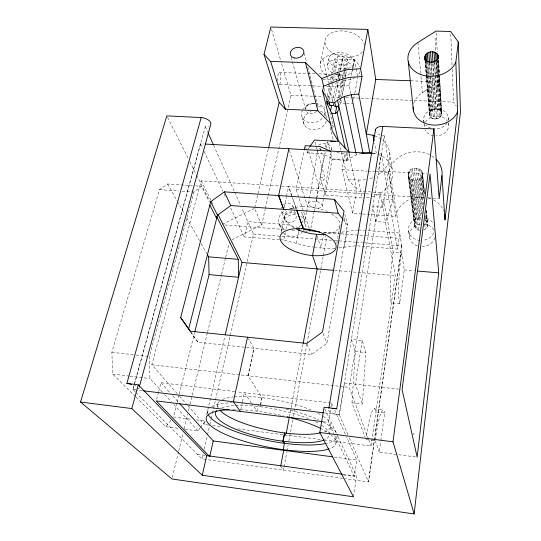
<?xml version="1.0" encoding="UTF-8"?>
<svg xmlns="http://www.w3.org/2000/svg" width="541" height="541" viewBox="0 0 541 541"><rect width="100%" height="100%" fill="white"/><g stroke="black" fill="none" stroke-linecap="round" stroke-linejoin="round"><path stroke-width="0.41" stroke-dasharray="2.71 2.03" d="M439.522 76.802L441.706 112.927C442.274 118.479 434.43 120.765 430.778 117.363L429.486 115.05L426.294 75.699M429.486 115.05C428.972 109.532 436.743 107.267 440.394 110.621L441.706 112.927M351.995 402.835L355.342 351.467L351.454 339.43L362.186 340.532L365.75 352.57L362.369 404.066L351.995 402.835L365.107 437.223M413.75 103.358A22.932 18.313 -6.6 0 1 422.399 92.538L429.933 89.285L438.278 88.379L439.136 81.84L437.845 61.045M393.138 252.16A34.556 4.402 -85.4 0 0 391.38 303.014L399.637 303.778L404.283 269.939L401.53 252.836L393.138 252.16L383.704 199.203L392.976 199.825L388.397 171.477L382.832 207.271L372.884 206.581L375.894 221.512L385.571 222.216L392.976 199.825M415.488 456.902L379.261 452.168L380.749 441.334M380.864 440.502L384.644 412.999L375.914 411.951A37.924 5.045 -83.9 0 0 366.108 438.758M324.336 440.022L371.072 446.027L395.282 275.626L380.1 192.555L371.701 192.008M401.726 245.756L368.489 481.889L345.151 478.67M357.425 245.891L397.419 249.056L399.711 233.043L365.155 230.446M353.483 496.787L356.526 476.141L336.942 434.491M343.447 474.951L354.321 476.445L356.762 460.039L346.544 436.959M362.186 340.532L355.396 384.225L362.369 404.066M368.448 438.994L349.236 387.41L380.1 192.555M335.954 443.39L337.043 436.641M382.203 135.608A8.23 4.639 8.6 0 0 384.313 135.872L378.653 170.888L426.714 173.789M348.019 434.802L339.288 414.724L381.385 153.901L378.017 153.712M324.275 412.891L339.288 414.724L344.428 382.974L398.771 389.175M322.247 206.087A6.965 3.354 11.1 0 0 312.657 201.164A6.965 3.354 11.1 0 0 311.359 206.838A6.965 3.354 11.1 0 0 322.247 206.087L331.707 148.748M329.368 434.43L330.679 426.484M334.494 435.106L328.36 422.332L330.761 407.921M330.896 407.116L331.559 403.113L236.89 391.806M316.127 201.414L316.539 198.946M316.681 198.128L324.593 151.243M325.29 147.125L325.844 143.838M308.586 203.348L309.303 199.203M309.445 198.371L318.196 147.747M361.76 213.925L352.624 213.276L356.79 189.167L348.715 153.13M246.412 347.43L311.589 354.463L326.892 343.312L347.586 224.853L344.874 214.364M344.245 247.183L346.977 231.474M336.82 243.24L339.991 225.523M305.665 147.287L307.302 152.833L321.78 153.658L333.398 158.838L346.592 161.137L348.059 153.103M353.652 99.497L354.707 93.809M354.855 92.998L357.709 77.546M352.624 213.276L342.047 169.631L344.928 153.948L334.723 152.19M283.93 467.667L283.47 470.156L281.144 466.978M284.086 466.842L286.852 451.924M287.007 451.099L288.082 445.297M288.853 441.158L292.857 419.613M293.465 416.306L306.855 344.225M307.004 343.4L323.16 256.414M323.315 255.575L326.237 239.839L325.046 235.984M289.367 416.901L303.034 344.137M323.836 233.374L321.07 248.089L315.525 247.305M350.974 93.918L349.364 85.884L354.362 59.456L342.243 59.057L339.647 72.23M352.942 68.606L353.929 63.378M339.261 142.986L347.856 179.375L358.372 180.038L362.2 197.621L325.297 195.145L332.147 159.284L330.328 152.149M339.822 105.197L340.925 99.483M341.087 98.665L344.705 79.899M344.867 79.081L348.012 62.756L347.349 59.354L343.183 56.812L337.976 56.643L334.818 58.949L329.685 84.355M345.706 103.25L340.904 103.04L341.689 98.989M342.311 95.75L345.429 79.541M338.443 97.833L341.797 80.602M341.953 79.784L344.833 65.015L348.012 62.756M332.722 128.535L333.182 126.168L329.861 112.305M338.943 102.743L339.261 101.099M340.052 97.008L343.386 79.818M343.542 79L344.969 71.635M345.131 70.817L347.349 59.354M339.68 97.427L337.05 85.397L337.699 82.104M339.16 74.699L339.484 73.055M333.587 105.556L338.308 81.596M339.444 75.814L339.931 73.339M340.58 70.032L343.183 56.812M325.297 195.145L320.319 177.651L325.263 152.434M326.061 148.362L327.332 141.857M310.872 228.16L313.963 212.41M314.125 211.578L316.559 199.142M316.722 198.31L319.001 186.706L324.911 177.935L314.436 140.065M303.224 228.721L306.504 212.376M306.666 211.565L307.653 206.655L289.401 150.33M329.307 99.909L332.58 83.584M332.742 82.766L334.216 75.422M334.872 72.156L337.976 56.643M332.127 102.722L336.238 82.137M336.401 81.312L337.388 76.369M338.538 70.607L339.687 64.839L335.542 62.337L334.818 58.949M326.372 100.741L326.703 99.104M327.366 95.825L329.516 85.174M328.313 98.293L331.106 84.403M331.268 83.584L332.911 75.415M333.574 72.142L335.542 62.337M296.36 243.355L298.673 231.94M258.415 404.086L256.968 411.14L251.849 403.627M262.027 397.649L260.343 405.899L262.027 397.642L248.015 375.812L253.925 348.248L248.333 338.585M307.302 152.833L307.755 150.648M332.505 72.967A12.815 7.932 11.2 0 1 327.542 64.988L328.914 58.333M320.204 63.554L325.094 40.379M280.312 239.771L283.667 240.042L285.208 232.704M285.898 229.445L286.926 224.556L299.504 227.869M309.154 228.288L296.069 189.222L304.164 150.628M240.738 409.767L242.307 402.45M242.476 401.645L244.397 392.698L251.376 402.95M284.059 207.724L286.365 197.14M286.507 196.329L288.637 186.564L281.908 186.124M281.016 232.934L284.586 216.17M248.015 375.812L253.939 348.242M231.906 239.751L261.661 224.921L265.178 209.333M265.367 208.508L268.14 196.2M268.329 195.382L290.916 95.277L281.462 63.169M217.069 406.967L217.962 403.025M342.554 478.312L201.989 458.903L203.125 453.967M204.234 449.138L207.406 435.295M207.467 435.032L209.543 425.97M209.725 425.152L211.051 419.383M211.24 418.565L212.37 413.622M212.485 413.128L215.311 400.813M215.501 399.995L253.519 234.138L241.611 207.622M207.392 413.608L208.251 409.895M208.549 425.07L204.39 424.529L205.533 419.593M206.682 414.656L224.833 336.407M261.661 224.921L254.588 208.278L268.309 149.181M279.481 239.704L244.309 236.917L247.893 221.621L286.926 224.556M172.363 477.345L178.537 451.891M178.733 451.066L183.108 433.003M184.109 428.898L187.686 414.115M188.484 410.835L189.877 405.087M190.074 404.262L192.069 396.053M192.265 395.234L207.386 332.83M207.588 332.012L221.316 275.355M221.519 274.53L225.496 258.111M225.698 257.286L229.479 241.685M177.029 403.045L173.56 416.949L191.041 419.187M177.232 402.227L179.071 394.862M179.274 394.044L194.584 332.695M156.647 399.332L158.506 392.225M158.716 391.434L160.981 382.737L236.059 391.704M177.279 393.679L151.825 364.715L201.218 180.836L281.07 186.063M139.206 387.295L138.76 388.925A9.224 2.455 13.5 0 0 138.895 388.303M162.401 392.09L149.958 378.531L149.336 356.519L193.949 192.035L201.421 186.26L209.401 202.084M135.311 391.914L132.924 389.52L200.555 143.798L203.916 143.987M142.134 390.643L132.924 389.52L134.06 385.469M134.283 384.658L205.282 126.709A7.899 4.179 16.3 0 0 208.691 126.296M423.738 229.939C426.193 228.958 428.093 226.402 427.647 223.69L426.294 210.395M419.769 230.358C411.944 229.844 413.879 218.097 421.256 219.017M135.372 396.56L112.731 374.108L111.879 352.286L159.453 189.668L167.595 183.994L192.346 185.651M408.117 175.331C409.76 183.169 423.542 181.039 422.507 173.012C420.803 165.248 407.157 167.358 408.117 175.331L414.534 225.732M429.459 113.759C430.568 108.606 438.399 107.375 441.246 111.696C443.606 116.937 436.134 120.697 431.941 118.215L429.946 116.288L429.507 114.658L425.172 60.944M375.894 221.512L383.704 199.203M309.425 147.233L308.059 149.194L319.001 186.706M184.785 429.175L198.02 430.913L199.933 428.269M200.413 427.606L205.195 420.999L196.038 419.83M135.974 397.148L165.762 426.687L170.963 420.195M332.147 159.284L347.937 160.197L350.399 158.04L356.357 154.868L360.759 153.644M306.463 105.962L308.289 104.555M222.29 224.312L254.588 208.278M341.554 232.204L357.594 230.047M338.774 247.859L355.762 245.756M323.991 232.556L337.672 232.725M334.865 248.339L321.07 248.089L316.6 234.287M302.277 206.547L313.219 207.325A28.139 13.112 11.1 0 1 327.515 211.673M339.687 64.839L344.833 65.015M279.237 72.426L315.484 73.745M318.859 73.874L329.821 74.273M334.879 74.455L338.247 74.577M339.092 74.611L341.621 74.699M410.781 80.778L439.136 81.84L422.399 92.538L420.763 74.171M322.889 79.486L336.049 79.987M337.05 85.397L349.364 85.884M279.683 84.585L322.592 86.283M326.798 86.452L341.094 87.02M290.916 95.277L312.826 96.203M313.672 96.237L322.936 96.629M327.149 96.805L339.795 97.339M345.692 97.59L350.751 97.806M351.589 97.84L370.977 98.658M371.816 98.692L453.568 102.148L456.327 106.164M346.504 103.284L352.901 103.568M318.69 106.82L325.168 107.111M372.972 153.434L377.178 153.671M342.047 169.631L367.055 171.139M367.894 171.193L374.561 171.592M375.393 171.646L388.736 172.451A26.874 22.499 -7.4 0 1 431.042 155.504M320.319 177.651L324.911 177.935M370.862 191.954L288.596 186.564L292.187 196.904L288.637 186.564M424.043 197.675L372.729 194.28M428.242 197.952L438.332 198.621M296.069 189.222L365.148 193.779M365.993 193.834L371.89 194.226M195.646 185.874L201.421 186.26M159.453 189.668L178.807 190.993M182.168 191.223L193.949 192.035M362.592 213.986L395.802 216.346A24.771 21.349 -6.2 0 1 423.008 197.039M358.413 229.939L364.316 230.385M224.826 224.934L285.235 229.567A12.653 10.773 -20 0 1 278.541 219.937A12.653 10.773 -20 0 1 286.426 209.604M291.903 230.074L296.062 230.392M304.394 231.034L309.384 231.413M323.606 232.502L340.336 233.78M341.175 233.847L365.432 235.7M366.271 235.768L400.563 238.392M253.519 234.138L331.268 240.238M334.365 240.502L355.593 242.138M356.262 242.226L362.308 242.666M363.146 242.733L401.74 245.81L368.495 481.889L349.358 437.885M404.283 269.939L414.365 270.791M334.805 270.419L349.926 271.724M353.28 272.008L357.486 272.373M358.325 272.441L395.282 275.626M355.342 351.467L365.75 352.57M190.533 331.816L197.932 342.216L245.573 347.342M111.879 352.286L135.189 354.916M136.021 355.011L149.336 356.519M151.825 364.715L339.193 386.26M340.032 386.355L349.236 387.41M112.731 374.108L129.279 376.076M130.104 376.171L149.958 378.531M374.074 408.847L382.947 409.909M323.335 421.703L328.36 422.332M338.727 75.24L341.777 75.625A12.815 7.932 11.2 0 0 352.658 70.1M366 439.569L370.626 440.158M371.397 440.259L374.473 440.651M212.714 425.605L221.864 426.788M237.682 428.837L320.996 439.596M165.762 426.687L178.172 428.31M334.338 457.057L356.762 460.039M312.969 103.243L315.146 103.534A11.855 9.454 -15.5 0 0 303.318 108.944M197.451 454.352L206.73 455.623M343.136 474.308L356.526 476.141M314.734 247.196L306.808 246.081L283.667 240.042M339.288 414.724L336.854 414.345A9.684 2.766 10 0 1 329.171 409.28M372.255 153.083L376.374 153.779L374.521 143.311M425.016 219.991L427.16 222.256L427.647 223.69M135.899 392.509L201.989 458.903M332.005 124.978L333.182 126.168M164.66 394.551L171.443 401.949M173.708 404.411L198.02 430.913M347.856 179.375L356.79 189.167M160.981 382.737L169.969 392.752M172.782 395.884L178.402 402.139M179.49 396.195L187.233 405.013M187.788 405.642L204.39 424.529M343.393 219.693L347.586 224.853M191 332.208L197.932 342.216M167.595 183.994L177.13 200.914M177.543 201.651L184.589 214.155M186.665 217.834L199.514 240.644M201.171 243.585L206.973 253.891M167.568 117.377L188.329 158.648M189.837 161.651L196.255 174.405M196.633 175.156L209.462 200.67M201.218 180.836L211.037 200.481M211.416 201.238L212.552 203.504M334.852 435.857L354.321 476.445M200.555 143.798L202.706 148.376M204.14 151.426L222.791 191.122M224.224 194.172L226.016 197.992M230.682 207.913L244.309 236.917M324.837 408.746L336.59 433.74M205.282 126.709L207.703 132.105M213.587 145.204L234.348 191.44M234.693 192.211L240.231 204.539M331.559 403.113L333.263 406.96M334.629 410.037L346.206 436.188M307.065 344.164L311.589 354.463M279.359 224.38L281.739 230.473A12.504 10.692 -20 0 1 284.113 219.031A12.504 10.692 -20 0 1 296.549 214.777M323.085 333.506L326.892 343.312M284.505 219.714L281.313 211.247A6.309 5.336 -19.9 0 0 286.162 214.189A6.309 5.336 -19.9 0 0 291.957 211.659M368.739 439.779L371.072 446.027M292.87 206.202L295.873 214.743M375.244 440.753L379.261 452.168M296.326 208.84L292.465 197.702L296.346 208.833M302.52 214.25L304.624 220.458M271.541 29.457L281.225 62.371M302.155 117.458L304.13 124.362M291.139 57.157L305.537 109.113M320.279 148.092L321.78 153.658M344.252 217.861L346.977 228.302M304.272 53.16L306.341 61.248M307.795 66.901L318.149 107.321A6.37 5.058 -15.5 0 0 317.79 106.05M327.697 141.837L330.125 151.352M324.81 111.128L326.534 118.107M330.186 127.345L333.046 139.037M324.201 88.656L325.567 94.364M344.928 153.948L346.592 161.137M322.882 59.064L326.676 75.49M326.865 76.308L328.38 82.874M328.57 83.699L333.506 105.049M346.274 152.9L347.937 160.197M349.303 153.15L350.399 158.04M339.856 98.232L340.904 103.04M356.012 153.225L356.357 154.868M342.243 59.057L344.238 68.903M344.401 69.721L345.902 77.106M354.362 59.456L357.405 75.902M381.385 153.901L397.419 249.056M388.736 172.451L395.802 216.346M384.313 135.872L401.895 246.818M389.628 152.298L392.435 170.557M408.583 230.973L409.456 237.174M408.563 172.18L414.933 222.77M408.624 176.853L415.008 227.166M408.097 173.742L414.514 224.231M409.591 178.192L415.894 228.43M410.95 179.26L417.131 229.445M409.496 170.753L415.772 221.438M410.815 169.563L416.976 220.329M412.607 179.984L418.646 230.141M412.438 168.691L418.45 219.524M414.453 180.309L419.938 227.119M414.257 168.183L420.107 219.064M416.36 180.214L420.83 219.524M416.151 168.089L421.277 213.986M418.193 179.707L421.98 214.026M417.983 168.407L422.42 209.293M419.64 169.11L423.346 204.146M419.83 178.821L422.616 204.809M424.685 224.089L425.226 229.12M421.155 177.617L423.353 198.615M425.375 217.928L426.43 228.004M422.081 176.183L424.036 195.213M426.078 215.075L427.268 226.659M421.006 170.165L423.934 198.5M425.747 216.001L426.267 220.999M422.507 173.012L424.611 193.779M422.541 174.615L424.475 193.685M426.166 210.266L427.681 225.191M421.98 171.497L424.191 193.137M426.058 211.443L427.16 222.256M423.677 120.143L423.968 123.287M424.036 124.072L424.32 127.216A12.206 9.88 -6.3 0 1 424.482 124.633M417.943 42.441L420.688 73.333M425.794 62.114L426.808 74.705M426.876 75.544L429.845 112.481M425.429 60.247L429.946 116.288M425.003 59.794L426.227 74.868M426.768 62.56L430.616 111.311M426.274 60.538L427.397 74.746M427.464 75.584L430.778 117.363M427.546 61.424L428.58 74.786M428.648 75.625L431.941 118.215M428.1 63.202L429.006 74.983M429.074 75.821L431.725 110.323M429.642 63.256L433.091 109.559M429.101 62.005L433.355 118.777M430.819 62.242L431.732 74.766M431.792 75.598L434.937 119.006M431.366 63.635L434.633 109.133M433.098 63.507L436.249 109.005M432.712 63.791L436.56 118.885M434.301 61.647L438.109 118.432M434.727 62.898L435.512 74.692M435.566 75.53L437.818 109.228M435.052 37.924L435.911 51.375M436.607 62.31L437.365 74.083M437.419 74.922L438.278 88.379M436.195 62.621L436.952 74.415M437.013 75.253L439.238 109.789M435.816 60.849L436.682 74.225M436.736 75.057L439.495 117.695M436.093 32.771L437.284 51.895M437.297 60.964L440.394 110.621M437.033 59.787L437.926 74.009M437.98 74.847L440.597 116.68M438.501 60.004L439.319 73.441M438.501 60.524L439.312 73.955M439.36 74.773L441.747 114.225M438.156 61.241L438.934 73.853M438.981 74.699L441.246 111.696M437.933 59.368L441.375 115.51M448.232 117.478L448.475 122.225M448.516 123.017L448.597 124.599M450.754 33.995L452.073 65.968M452.215 69.336L453.568 102.148M277.682 80.785A6.113 1.603 -88.2 0 1 278.94 72.656A6.113 1.603 -88.2 0 1 280.847 77.221A6.113 1.603 -88.2 0 1 279.264 84.558M278.845 84.552A6.113 1.603 -88.2 0 1 278.453 84.126M340.485 78.425A6.215 1.217 -87.6 0 1 341.777 74.665A6.215 1.217 -87.6 0 1 342.737 78.573M342.751 80.129A6.215 1.217 -87.6 0 1 341.405 87.027A6.215 1.217 -87.6 0 1 340.269 81.623M300.931 211.91A12.653 10.773 -20 0 1 302.412 222.655M300.742 225.279A12.653 10.773 -20 0 1 298.402 227.497M289.557 208.63A12.653 10.773 -20 0 1 298.017 209.712M331.275 149.62A6.742 3.638 11.2 0 0 329.056 144.981A6.742 3.638 11.2 0 0 320.928 143.947L319.724 144.481A6.742 3.638 11.2 0 0 318.892 145.211M321.165 149.823A6.742 3.638 11.2 0 1 319.014 148.045M377.929 154.286A26.678 22.337 -11.9 0 1 392.401 176.745A26.678 22.337 -11.9 0 1 370.761 197.012M369.219 197.296A26.678 22.337 -11.9 0 1 363.741 197.688M374.697 135.771A27.537 22.769 -12.1 0 1 389.851 154.543A27.537 22.769 -12.1 0 1 376.272 176.008M372.648 177.732A27.537 22.769 -12.1 0 1 368.793 179.003M365.615 179.673A27.537 22.769 -12.1 0 1 358.372 180.038M447.15 122.618A12.348 9.948 -6.4 0 1 433.76 128.772M430.683 128.089A12.348 9.948 -6.4 0 1 425.814 124.924M424.347 122.665A12.348 9.948 -6.4 0 1 434.917 108.984A12.348 9.948 -6.4 0 1 448.11 120.088M359.988 71.574A20.294 12.558 11.2 0 1 357.628 75.652M355.234 77.512A20.294 12.558 11.2 0 1 342.737 80.23M337.604 79.622A20.294 12.558 11.2 0 1 329.57 76.842M326.825 75.213A20.294 12.558 11.2 0 1 329.963 55.148A20.294 12.558 11.2 0 1 359.718 66.901M338.51 75.233A12.815 7.932 11.2 0 1 335.352 74.327M327.542 64.988A12.815 7.932 11.2 0 1 335.156 59.49L338.375 59.314A12.815 7.932 11.2 0 1 352.691 68.004M362.409 51.916A19.99 12.828 11.2 0 1 330.612 51.537A19.99 12.828 11.2 0 1 336.265 31.385A19.99 12.828 11.2 0 1 364.377 44.896M433.862 232.853A13.167 11.422 -5.9 0 1 423.529 240.299M420.073 240.434A13.167 11.422 -5.9 0 1 408.509 228.363A13.167 11.422 -5.9 0 1 422.372 217.597M426.362 218.253A13.167 11.422 -5.9 0 1 433.618 224.089M315.89 103.588A11.855 9.454 -15.5 0 1 324.1 115.517M322.172 118.411A11.855 9.454 -15.5 0 1 306.889 121.853A11.855 9.454 -15.5 0 1 302.581 110.107M316.722 111.216A6.37 5.058 -15.5 0 1 306.733 111.838M305.631 109.444A6.37 5.058 -15.5 0 1 308.985 104.136A6.37 5.058 -15.5 0 1 315.91 104.068M431.745 155.916A26.874 22.499 -7.4 0 1 434.978 158.29M427.694 197.749A24.771 21.349 -6.2 0 1 431.42 198.946M433.605 199.954A24.771 21.349 -6.2 0 1 443.755 210.834M283.43 204.714A6.309 5.336 -19.9 0 1 290.301 203.795A6.309 5.336 -19.9 0 1 293.236 208.954M280.968 208.488A6.309 5.336 -19.9 0 1 281.421 207.088M326.284 121.225A11.719 9.393 -15.5 0 1 307.342 127.96A11.719 9.393 -15.5 0 1 311.034 111.554M320.509 111.216A11.719 9.393 -15.5 0 1 326.399 117.296M448.34 123.328A12.206 9.88 -6.3 0 1 435.884 135.886M433.51 135.69A12.206 9.88 -6.3 0 1 424.983 129.718M425.456 122.151A12.206 9.88 -6.3 0 1 436.202 116.085A12.206 9.88 -6.3 0 1 447.238 120.947M434.937 237.641A13.004 11.327 -5.7 0 1 422.176 246.615M417.503 245.918A13.004 11.327 -5.7 0 1 409.415 234.28A13.004 11.327 -5.7 0 1 420.371 224.102M423.738 223.96A13.004 11.327 -5.7 0 1 434.186 230.385M300.81 216.312A12.504 10.692 -20 0 1 304.82 228.106M304.529 228.796A12.504 10.692 -20 0 1 303.359 230.777M302.879 231.392A12.504 10.692 -20 0 1 283.775 233.347M375.353 439.941A38.012 4.707 -84 0 1 384.644 412.999M399.637 303.778A34.631 4.105 -85.5 0 1 401.53 252.836M380.181 135.047A8.23 4.639 8.6 0 1 375.941 132.011M135.013 389.703A9.224 2.455 13.5 0 1 132.937 389.534M134.506 385.341A9.224 2.455 13.5 0 1 135.791 385.882M331.647 213.891A28.139 13.112 11.1 0 1 327.285 233.969M294.338 227.889A28.139 13.112 11.1 0 1 286.784 211.409M290.733 208.846A28.139 13.112 11.1 0 1 302.27 206.554M323.22 416.36A57.664 15.648 11.1 0 1 323.91 432.009M218.321 408.083A57.664 15.648 11.1 0 1 219.883 400.935M222.378 399.515A57.664 15.648 11.1 0 1 233.638 396.911M234.381 396.837A57.664 15.648 11.1 0 1 312.083 410.463M317.817 413.189A57.664 15.648 11.1 0 1 322.497 415.88M323.078 422.102A65.86 17.285 11.1 0 1 327.021 443.228M207.886 413.29A65.86 17.285 11.1 0 1 209.096 408.685M211.747 406.663A65.86 17.285 11.1 0 1 232.326 402.714M286.135 409.131A65.86 17.285 11.1 0 1 318.521 419.87M330.747 434.619A66.097 16.906 11.1 0 1 329.699 448.678M232.562 409.625A66.097 16.906 11.1 0 1 237.343 409.652M240.698 409.76A66.097 16.906 11.1 0 1 283.957 416.009M320.346 428.31A66.097 16.906 11.1 0 1 326.723 431.806M321.706 425.321A57.928 15.216 11.1 0 1 324.634 439.745M260.174 406.724A57.928 15.216 11.1 0 1 308.262 418.585M315.504 421.818A57.928 15.216 11.1 0 1 319.731 424.097M221.817 407.738A57.928 15.216 11.1 0 1 234.753 405.588M235.558 405.54A57.928 15.216 11.1 0 1 260.174 406.717M339.728 52.551L336.516 52.741A12.761 7.98 11.2 0 0 328.948 60.369A12.761 7.98 11.2 0 0 339.829 68.572L343.082 68.957A12.761 7.98 11.2 0 0 353.942 61.167A12.761 7.98 11.2 0 0 339.728 52.551M285.952 435.086L284.586 432.935L285.952 435.092M287.778 222.392A6.208 5.282 -20 0 0 296.265 216.062A6.208 5.282 -20 0 0 286.547 213.276A6.208 5.282 -20 0 0 287.778 222.392"/><path stroke-width="0.81" d="M413.696 434.166L413.75 433.679M139.429 386.477L210.659 124.775A7.899 4.179 16.3 0 0 208.637 120.19A7.899 4.179 16.3 0 0 201.178 117.573L166.817 115.875L80.528 402.037L171.97 478.988L414.122 513.95L460.472 112.197L458.308 42.009L450.653 31.473L435.992 31.108L417.943 42.441A24.744 19.077 -7.4 0 0 417.916 73.272A24.744 19.077 -7.4 0 0 455.847 62.161L458.308 42.009M438.737 272.847L417.138 457.118L402.105 389.554L430.048 173.986L438.737 272.847L417.726 271.075M436.107 159.338A26.874 22.499 -7.4 0 1 441.977 175.663L444.945 219.849L457.605 111.852L455.847 62.161M441.977 175.663L439.17 198.675L433.929 128.927L382.818 126.411A8.23 4.639 8.6 0 0 375.454 130.773M414.122 513.95L392.996 441.801L433.929 128.927M332.14 408.59A9.684 2.766 10 0 1 336.725 408.759L382.818 126.411M328.84 408.225L375.522 129.563M80.528 402.037L131.808 408.563L202.266 475.268L353.483 496.787L319.805 432.489L324.127 407.231L336.725 408.759M330.828 123.794L317.885 110.716L285.425 109.228L279.17 102.384L264.015 54.377L270.831 27.05L367.846 29.41L375.752 79.466L366.304 134.141L373.094 135.257A27.537 22.769 -12.1 0 1 374.697 135.771M372.255 153.083L369.78 152.663L358.791 94.168L362.003 76.538L360.61 68.727L367.846 29.41M216.772 410.633A57.928 15.216 11.1 0 0 283.024 441.219L284.41 443.295L283.22 449.645L283.68 450.322L280.678 466.349M286.257 433.436L289.219 417.726M303.183 343.319L317.168 268.897L312.522 255.541L316.6 234.287M335.406 113.421L337.023 112.366L339.038 109.275L338.308 106.016L335.758 106.807L333.587 105.556L329.983 105.4L326.372 100.741L327.156 104.014L331.843 113.252L335.406 113.421L336.84 106.036M330.49 110.959L331.64 105.197M327.156 104.014L327.65 101.559M298.842 231.129L299.335 228.681M331.843 113.252L338.558 141.634L332.262 130.902L322.598 91.118L323.613 86.208L321.773 78.526L305.462 62.594L270.642 61.417L264.015 54.377M304.34 149.81L305.198 145.698L319.846 146.503L330.808 151.311M247.535 337.199L233.36 401.794L240.387 411.383M283.714 209.353L278.615 195.558L288.887 148.741M179.524 403.397L213.228 440.949L209.698 456.604L156.234 400.915L322.497 421.601M202.266 475.268L206.73 455.623L138.293 384.827L126.878 383.447L201.178 117.573M225.212 334.852L242.023 262.453L218.219 214.845M268.498 148.356L279.17 102.384M194.787 331.876L209.076 274.618L208.637 256.833L207.392 254.622M190.54 331.538L188.687 328.867L217.489 215.203L230.77 205.566L338.159 213.242L342.872 219.044M180.66 317.56L210.726 201.698L224.373 191.859L334.406 199.345L344.042 211.139L322.504 331.998L306.74 343.427L190.074 331.166L180.66 317.56L188.687 328.867M131.808 408.563L138.293 384.827M438.251 55.804C439.164 63.493 424.624 64.737 424.834 56.751C426.2 49.569 439.644 50.225 438.399 58.32M309.878 146.584L314.436 140.065L338.876 141.363L348.35 151.494M322.598 91.118L329.226 102.202L334.757 102.445C341.215 96.541 350.189 94.154 358.791 94.168M321.773 78.526L337.685 72.366L347.369 69.647L360.61 68.727M323.613 86.208L339.342 80.109L348.911 77.431L362.003 76.538M361.496 153.441L369.78 152.663M375.752 79.466L409.943 80.744M330.652 141.215L335.4 141.465M205.6 144.075L372.134 153.387M208.637 256.833L238.29 259.362L238.567 277.269L209.076 274.618M242.023 262.453L333.121 270.277M142.973 390.751L323.437 412.79M319.805 432.489L392.996 441.801M213.228 440.949L332.674 456.834M206.73 455.623L342.304 474.193M319.832 231.981L309.851 230.594L301.892 228.498M284.41 443.302L283.024 441.226L284.586 432.942L283.024 441.219A57.928 15.216 11.1 0 0 323.883 440.056M216.623 216.4L238.29 259.362M209.847 205.066L216.65 218.517M210.726 201.698L217.489 215.203M224.373 191.859L230.77 205.566M208.048 132.876L213.242 144.433M278.615 195.551L283.748 209.347M309.418 229.086L309.952 230.682M270.642 61.417L285.425 109.228M334.406 199.345L338.159 213.242M305.462 62.594L317.885 110.716M329.226 102.202L329.983 105.4M334.757 102.445L335.758 106.807M337.023 112.366L345.347 148.849M337.476 100.126L349.121 152.332M337.685 72.366L339.342 80.109M344.042 96.69L356.012 153.225M351.305 94.655L362.964 153.029M373.094 135.257L374.095 140.897M408.259 61.654L413.466 110.871M425.26 55.398L425.659 60.436M424.834 56.751L425.104 60.105M424.868 58.117L425.003 59.794M426.105 54.154L426.707 61.721M427.329 53.106L428.039 62.357M428.83 52.315L429.581 62.418M430.521 51.841L431.305 62.79M432.279 51.713L433.037 62.668M433.997 51.943L434.666 62.053M435.546 52.518L436.141 61.782M436.824 53.39L437.243 60.125M438.298 57.17L438.399 58.847M437.743 54.513L438.007 58.719M457.605 111.852A22.932 18.313 -6.6 0 1 431.833 124.964A22.932 18.313 -6.6 0 1 413.128 107.104M444.844 214.791A24.771 21.349 -6.2 0 1 444.945 219.849M126.878 383.447A9.224 2.455 13.5 0 1 129.191 383.819M129.982 383.988A9.224 2.455 13.5 0 1 131.558 384.38M325.763 234.179A28.139 13.112 11.1 0 1 296.441 228.985M319.772 433.091A57.664 15.648 11.1 0 1 264.955 429.446A57.664 15.648 11.1 0 1 220.126 410.457M326.182 443.424A65.86 17.285 11.1 0 1 257.8 438.298A65.86 17.285 11.1 0 1 208.312 414.501M329.016 448.922A66.097 16.906 11.1 0 1 230.885 436.675A66.097 16.906 11.1 0 1 229.073 409.72M287.264 416.813A66.097 16.906 11.1 0 1 320.346 428.31M303.224 228.721L297.787 228.566A28.504 12.673 11.1 0 0 287.798 247.879A28.504 12.673 11.1 0 0 333.736 251.369A28.504 12.673 11.1 0 0 308.87 229.411L303.224 228.721L296.881 210.429L303.224 228.721M294.148 57.948A6.932 5.282 -15.7 0 0 303.859 51.544A6.932 5.282 -15.7 0 0 293.161 48.798A6.932 5.282 -15.7 0 0 294.148 57.948"/></g></svg>
